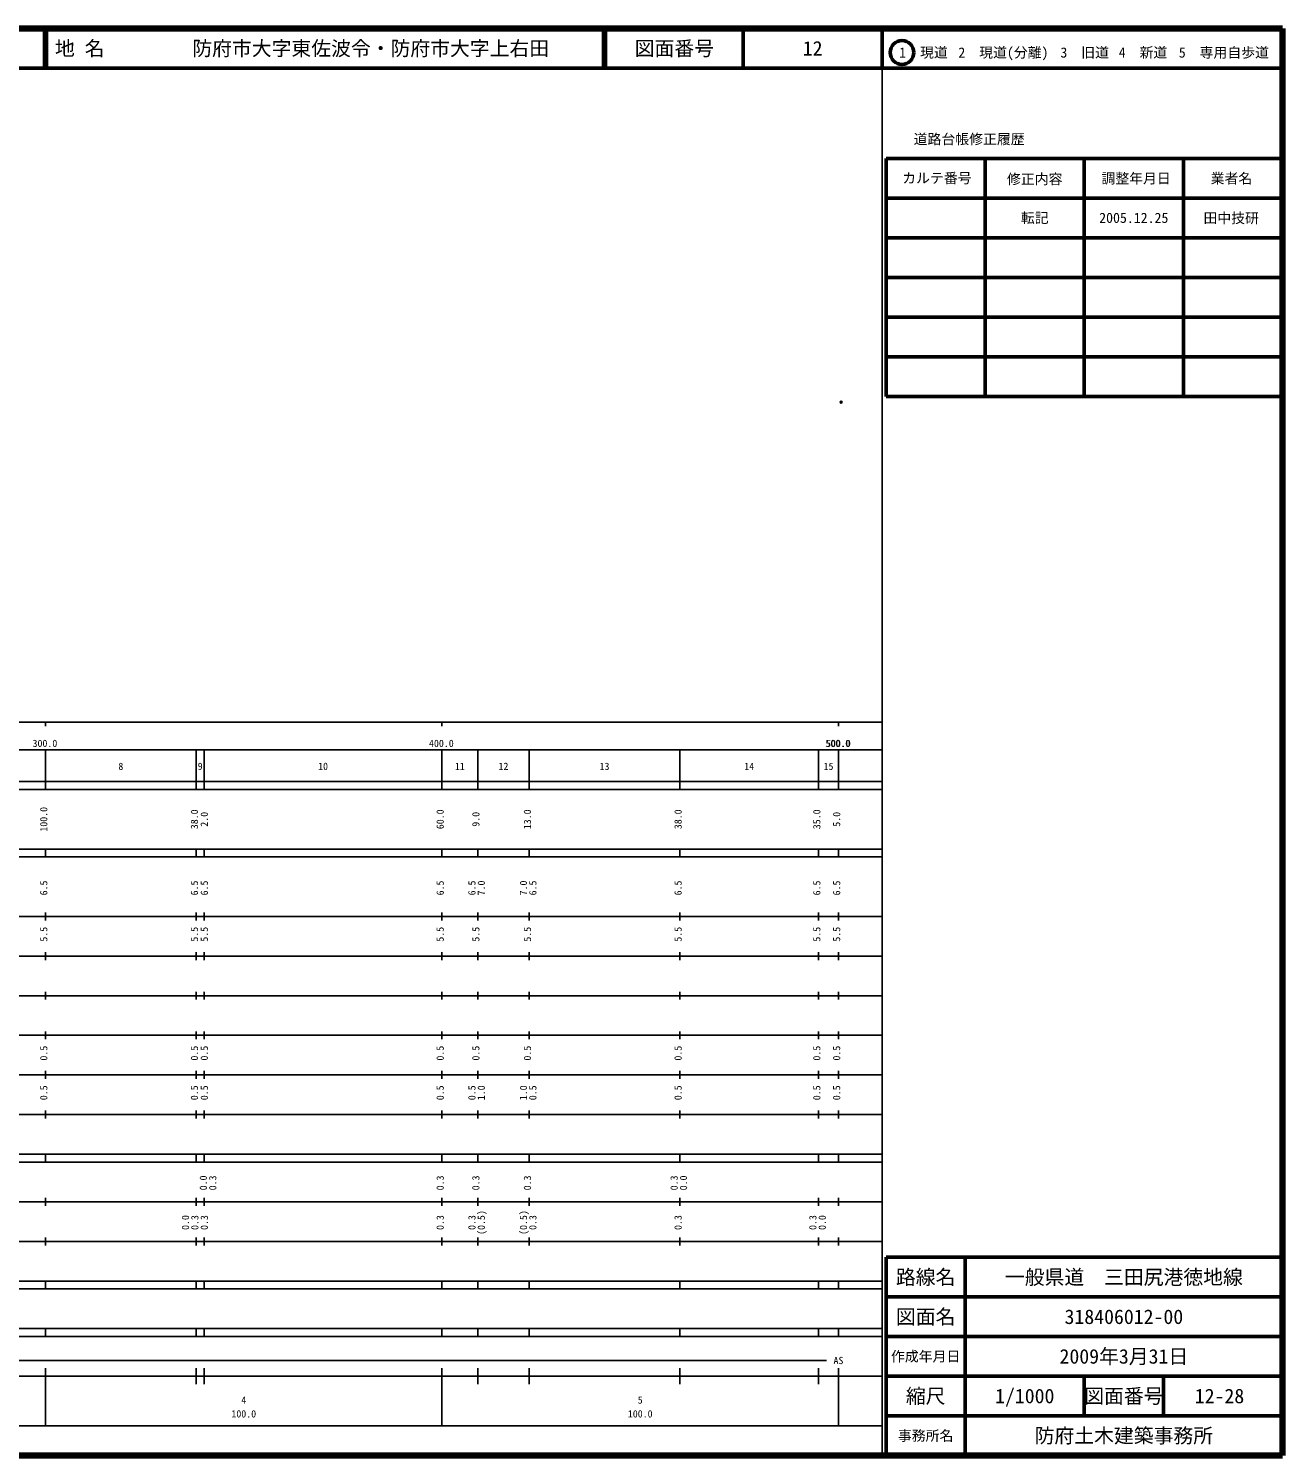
# Model space of a CAD drawing. Units: millimetres on the paper. Extents: x 40 to 680, y 20 to 380.
# Drawn here: x 363.7 to 680, y 20 to 380 of the extents above; entities that cross this region are included whole.
import ezdxf
from ezdxf.enums import TextEntityAlignment as Align

# ---------------------------------------------------------------- set-up
doc = ezdxf.new("R2010")
doc.units = ezdxf.units.MM
doc.header["$PDMODE"] = 32
doc.header["$PDSIZE"] = 0.5
doc.layers.add('M-OTRS', color=6, linetype='Continuous')
doc.layers.add('M-TTL-TXT', color=7, linetype='Continuous')
for name, color, linetype, lineweight in [('M-TTL', 2, 'Continuous', 140), ('M-TTL-BAND', 7, 'Continuous', 25), ('M-TTL-FRAM', 2, 'Continuous', 50), ('M-TTL-LINE', 7, 'Continuous', 50)]:
    doc.layers.add(name, color=color, linetype=linetype, lineweight=lineweight)
doc.styles.add('ＭＳ ゴシック', font='')
doc.styles.get('ＭＳ ゴシック').set_extended_font_data('MS Gothic')

msp = doc.modelspace()

# ---------------------------------------------------------------- linework, layer by layer
at = {"layer": 'M-OTRS'}
msp.add_point((568.665, 285.718), dxfattribs=at)
at = {"layer": 'M-TTL'}
for p, q in [((680, 380), (40, 380)), ((680, 20), (680, 380)), ((40, 20), (680, 20))]:
    msp.add_line(p, q, dxfattribs=at)
at = {"layer": 'M-TTL-BAND'}
for p, q in [((579, 20), (579, 370)), ((40, 205), (579, 205)), ((368, 205), (368, 204)), ((468, 205), (468, 204)), ((568, 205), (568, 204)), ((68, 198), (579, 198)), ((368, 188), (368, 198)), ((406, 188), (406, 198)), ((408, 188), (408, 198)), ((468, 188), (468, 198)), ((477, 188), (477, 198)), ((490, 188), (490, 198)), ((528, 188), (528, 198)), ((563, 188), (563, 198)), ((568, 188), (568, 198)), ((40, 190), (579, 190)), ((40, 188), (579, 188)), ((40, 173), (579, 173)), ((368, 171), (368, 173)), ((406, 171), (406, 173)), ((408, 171), (408, 173)), ((468, 171), (468, 173)), ((477, 171), (477, 173)), ((490, 171), (490, 173)), ((528, 171), (528, 173)), ((563, 171), (563, 173)), ((568, 171), (568, 173)), ((40, 171), (579, 171)), ((40, 156), (579, 156)), ((368, 155), (368, 157)), ((406, 155), (406, 157)), ((408, 155), (408, 157)), ((468, 155), (468, 157)), ((477, 155), (477, 157)), ((490, 155), (490, 157)), ((528, 155), (528, 157)), ((563, 155), (563, 157)), ((568, 155), (568, 157)), ((46, 146), (579, 146)), ((368, 145), (368, 147)), ((406, 145), (406, 147)), ((408, 145), (408, 147)), ((468, 145), (468, 147)), ((477, 145), (477, 147)), ((490, 145), (490, 147)), ((528, 145), (528, 147)), ((563, 145), (563, 147)), ((568, 145), (568, 147)), ((368, 135), (368, 137)), ((406, 135), (406, 137)), ((408, 135), (408, 137)), ((468, 135), (468, 137)), ((477, 135), (477, 137)), ((490, 135), (490, 137)), ((528, 135), (528, 137)), ((563, 135), (563, 137)), ((568, 135), (568, 137)), ((52, 136), (579, 136)), ((46, 126), (579, 126)), ((368, 125), (368, 127)), ((406, 125), (406, 127)), ((408, 125), (408, 127)), ((468, 125), (468, 127)), ((477, 125), (477, 127)), ((490, 125), (490, 127)), ((528, 125), (528, 127)), ((563, 125), (563, 127)), ((568, 125), (568, 127)), ((52, 116), (579, 116)), ((368, 115), (368, 117)), ((406, 115), (406, 117)), ((408, 115), (408, 117)), ((468, 115), (468, 117)), ((477, 115), (477, 117)), ((490, 115), (490, 117)), ((528, 115), (528, 117)), ((563, 115), (563, 117)), ((568, 115), (568, 117)), ((46, 106), (579, 106)), ((368, 105), (368, 107)), ((406, 105), (406, 107)), ((408, 105), (408, 107)), ((468, 105), (468, 107)), ((477, 105), (477, 107)), ((490, 105), (490, 107)), ((528, 105), (528, 107)), ((563, 105), (563, 107)), ((568, 105), (568, 107)), ((40, 96), (579, 96)), ((40, 94), (579, 94)), ((368, 94), (368, 96)), ((406, 94), (406, 96)), ((408, 94), (408, 96)), ((468, 94), (468, 96)), ((477, 94), (477, 96)), ((490, 94), (490, 96)), ((528, 94), (528, 96)), ((563, 94), (563, 96)), ((568, 94), (568, 96)), ((49, 84), (579, 84)), ((368, 83), (368, 85)), ((406, 83), (406, 85)), ((408, 83), (408, 85)), ((468, 83), (468, 85)), ((477, 83), (477, 85)), ((490, 83), (490, 85)), ((528, 83), (528, 85)), ((563, 83), (563, 85)), ((568, 83), (568, 85)), ((40, 74), (579, 74)), ((368, 73), (368, 75)), ((406, 73), (406, 75)), ((408, 73), (408, 75)), ((468, 73), (468, 75)), ((477, 73), (477, 75)), ((490, 73), (490, 75)), ((528, 73), (528, 75)), ((563, 73), (563, 75)), ((568, 73), (568, 75)), ((40, 64), (579, 64)), ((40, 62), (579, 62)), ((368, 62), (368, 64)), ((406, 62), (406, 64)), ((408, 62), (408, 64)), ((468, 62), (468, 64)), ((477, 62), (477, 64)), ((490, 62), (490, 64)), ((528, 62), (528, 64)), ((563, 62), (563, 64)), ((568, 62), (568, 64)), ((40, 52), (579, 52)), ((368, 50), (368, 52)), ((406, 50), (406, 52)), ((408, 50), (408, 52)), ((468, 50), (468, 52)), ((477, 50), (477, 52)), ((490, 50), (490, 52)), ((528, 50), (528, 52)), ((563, 50), (563, 52)), ((568, 50), (568, 52)), ((40, 50), (579, 50)), ((71, 44), (565, 44)), ((40, 40), (579, 40)), ((368, 27.5), (368, 42)), ((406, 38), (406, 42)), ((408, 38), (408, 42)), ((468, 27.5), (468, 42)), ((477, 38), (477, 42)), ((490, 38), (490, 42)), ((528, 38), (528, 42)), ((563, 38), (563, 42)), ((568, 27.5), (568, 42)), ((68, 27.5), (579, 27.5))]:
    msp.add_line(p, q, dxfattribs=at)
at = {"layer": 'M-TTL-FRAM'}
for p, q in [((580, 347.197), (580, 287.197)), ((580, 347.197), (680, 347.197)), ((580, 287.197), (680, 287.197)), ((680, 70), (580, 70)), ((580, 70), (580, 20))]:
    msp.add_line(p, q, dxfattribs=at)
at = {"layer": 'M-TTL-LINE'}
for p, q in [((367.75, 380), (367.75, 370)), ((368.25, 380), (368.25, 370)), ((508.747, 380), (508.747, 370)), ((509.247, 380), (509.247, 370)), ((543.997, 380), (543.997, 370)), ((579, 380), (579, 370)), ((40, 370), (680, 370)), ((605, 347.197), (605, 287.197)), ((630, 347.197), (630, 287.197)), ((655, 347.197), (655, 287.197)), ((580, 337.197), (680, 337.197)), ((580, 327.197), (680, 327.197)), ((580, 317.197), (680, 317.197)), ((580, 307.197), (680, 307.197)), ((580, 297.197), (680, 297.197)), ((600, 70), (600, 20)), ((680, 60), (580, 60)), ((680, 50), (580, 50)), ((680, 40), (580, 40)), ((630, 40), (630, 30)), ((650, 40), (650, 30)), ((680, 30), (580, 30))]:
    msp.add_line(p, q, dxfattribs=at)
msp.add_circle((584.031, 373.958), 3, dxfattribs=at)

# ---------------------------------------------------------------- texts
at = {"layer": 'M-TTL-BAND', "style": 'ＭＳ ゴシック'}
for s, p in [('300.0', (367.844, 198.195)), ('400.0', (467.844, 198.195)), ('500.0', (567.844, 198.195)), ('500.0', (568, 198.195)), ('8', (387, 192.405)), ('9', (407, 192.405)), ('10', (438, 192.405)), ('11', (472.5, 192.405)), ('12', (483.5, 192.405)), ('13', (509, 192.405)), ('14', (545.5, 192.405)), ('15', (565.5, 192.405)), ('AS', (568, 42.5)), ('4', (418, 32.523)), ('5', (518, 32.523)), ('100.0', (418, 29.033)), ('100.0', (518, 29.033))]:
    msp.add_text(s, height=1.833, dxfattribs=at).set_placement(p, align=Align.BOTTOM_CENTER)
for s, p in [('100.0', (369, 180.5)), ('38.0', (407, 180.5)), ('2.0', (409.5, 180.5)), ('60.0', (469, 180.5)), ('9.0', (478, 180.5)), ('13.0', (491, 180.5)), ('38.0', (529, 180.5)), ('35.0', (564, 180.5)), ('5.0', (569, 180.5)), ('6.5', (369, 163.174)), ('6.5', (407, 163.174)), ('6.5', (409.5, 163.174)), ('6.5', (469, 163.174)), ('6.5', (477, 163.174)), ('7.0', (479.37, 163.174)), ('7.0', (490, 163.174)), ('6.5', (492.37, 163.174)), ('6.5', (529, 163.174)), ('6.5', (564, 163.174)), ('6.5', (569, 163.174)), ('5.5', (369, 151.5)), ('5.5', (407, 151.5)), ('5.5', (409.5, 151.5)), ('5.5', (469, 151.5)), ('5.5', (478, 151.5)), ('5.5', (491, 151.5)), ('5.5', (529, 151.5)), ('5.5', (564, 151.5)), ('5.5', (569, 151.5)), ('0.5', (369, 121.5)), ('0.5', (407, 121.5)), ('0.5', (409.5, 121.5)), ('0.5', (469, 121.5)), ('0.5', (478, 121.5)), ('0.5', (491, 121.5)), ('0.5', (529, 121.5)), ('0.5', (564, 121.5)), ('0.5', (569, 121.5)), ('0.5', (369, 111.5)), ('0.5', (407, 111.5)), ('0.5', (409.5, 111.5)), ('0.5', (469, 111.5)), ('0.5', (477, 111.5)), ('1.0', (479.37, 111.5)), ('1.0', (490, 111.5)), ('0.5', (492.37, 111.5)), ('0.5', (529, 111.5)), ('0.5', (564, 111.5)), ('0.5', (569, 111.5)), ('0.0', (409.25, 88.764)), ('0.3', (411.62, 88.764)), ('0.3', (469, 88.764)), ('0.3', (478, 88.764)), ('0.3', (491, 88.764)), ('0.3', (528, 88.764)), ('0.0', (530.37, 88.764)), ('0.0', (404.75, 78.764)), ('0.3', (407.12, 78.764)), ('0.3', (409.5, 78.764)), ('0.3', (469, 78.764)), ('0.3', (477, 78.764)), ('(0.5)', (479.37, 78.764)), ('(0.5)', (490, 78.764)), ('0.3', (492.37, 78.764)), ('0.3', (529, 78.764)), ('0.3', (563, 78.764)), ('0.0', (565.37, 78.764))]:
    msp.add_text(s, height=1.833, rotation=90, dxfattribs=at).set_placement(p, align=Align.BOTTOM_CENTER)
at = {"layer": 'M-TTL-TXT', "style": 'ＭＳ ゴシック'}
for s, p in [('地 名', (370.38, 375)), ('防府市大字東佐波令・防府市大字上右田', (405.024, 375))]:
    msp.add_text(s, height=3.666, dxfattribs=at).set_placement(p, align=Align.MIDDLE_LEFT)
for s, height, p in [('図面番号', 3.666, (526.622, 375)), ('12', 3.666, (561.497, 375)), ('1\u3000現道', 2.566, (589.448, 373.958)), ('2\u3000現道(分離)', 2.566, (609.619, 373.958)), ('3\u3000旧道', 2.566, (630.121, 373.958)), ('4\u3000新道', 2.566, (644.824, 373.958)), ('5\u3000専用自歩道', 2.566, (665.228, 373.958)), ('道路台帳修正履歴', 2.566, (600.968, 352.113)), ('カルテ番号', 2.566, (592.839, 342.277)), ('修正内容', 2.566, (617.509, 342.023)), ('調整年月日', 2.566, (643.089, 342.197)), ('業者名', 2.566, (667.134, 342.197)), ('転記', 2.566, (617.5, 332.245)), ('2005.12.25', 2.566, (642.5, 332.245)), ('田中技研', 2.566, (667.077, 332.189)), ('路線名', 3.666, (590, 65)), ('路線名', 3.666, (590, 65)), ('一般県道\u3000三田尻港徳地線', 3.666, (640, 65)), ('図面名', 3.666, (590, 55)), ('図面名', 3.666, (590, 55)), ('318406012-00', 3.666, (640, 55)), ('2009年3月31日', 3.666, (640, 45)), ('作成年月日', 2.566, (590, 45)), ('作成年月日', 2.566, (590, 45)), ('縮尺', 3.666, (590, 35)), ('縮尺', 3.666, (590, 35)), ('1/1000', 3.666, (615, 35)), ('図面番号', 3.666, (640, 35)), ('図面番号', 3.666, (640, 35)), ('12-28', 3.666, (664.125, 35)), ('事務所名', 2.566, (590, 25)), ('事務所名', 2.566, (590, 25)), ('防府土木建築事務所', 3.666, (640, 25))]:
    msp.add_text(s, height=height, dxfattribs=at).set_placement(p, align=Align.MIDDLE_CENTER)

doc.saveas('drawing.dxf')
